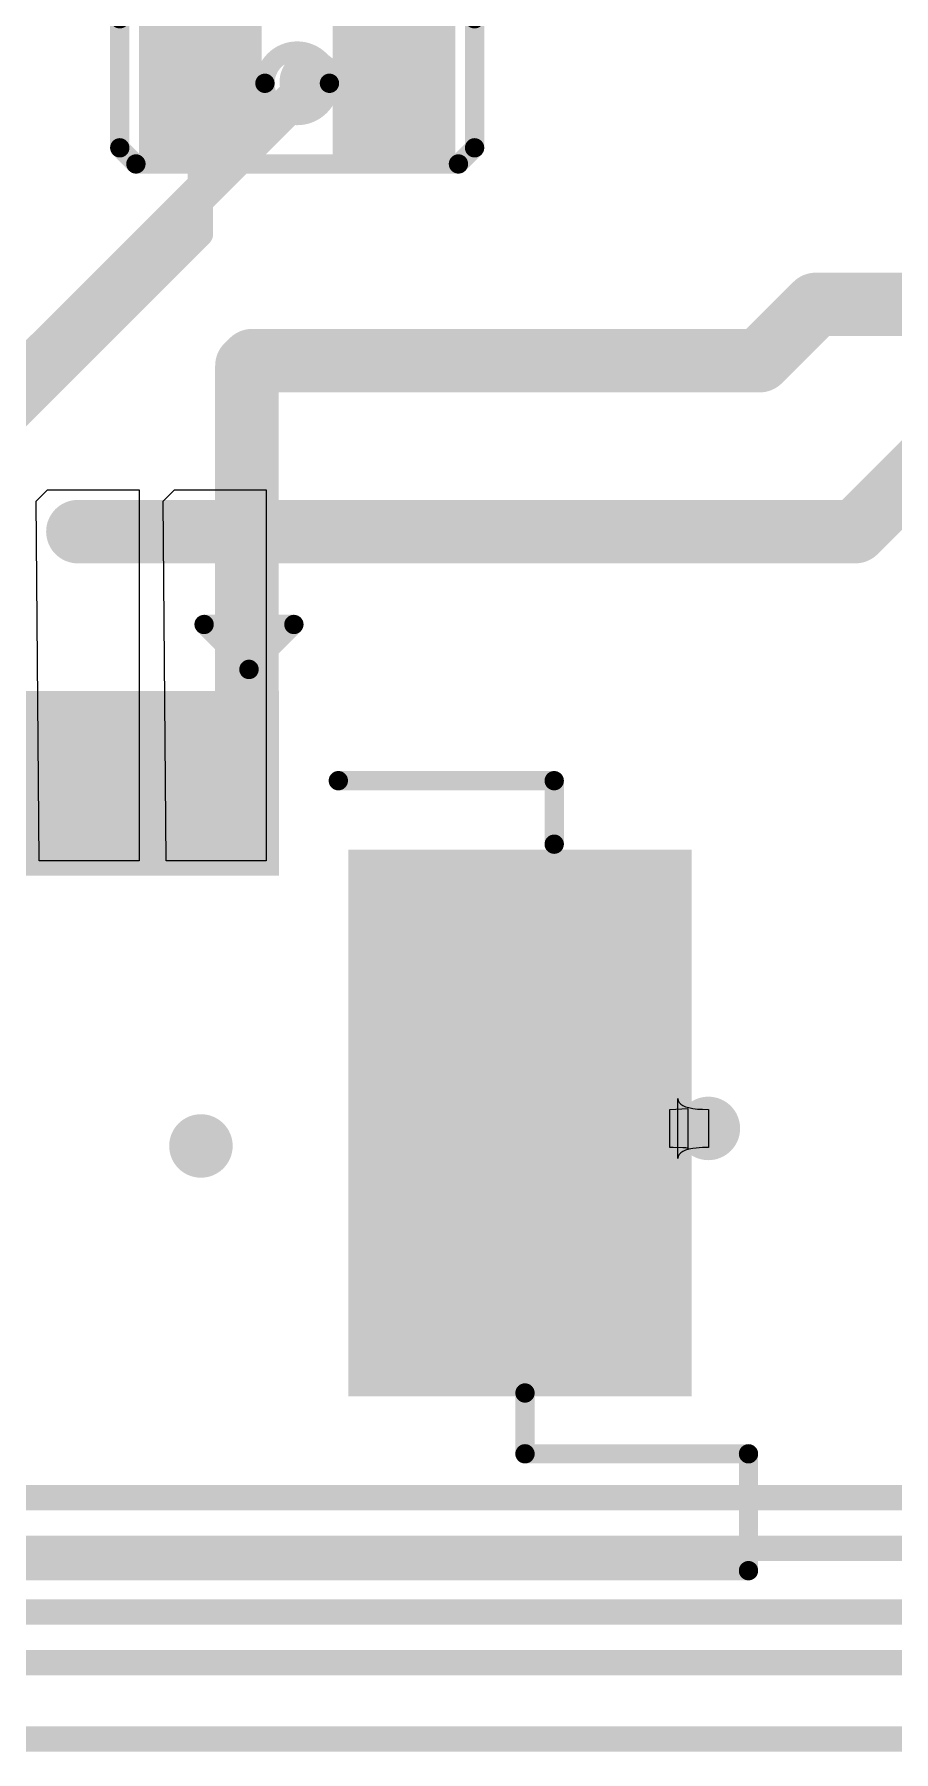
# Model space of a CAD drawing. Extents: x 244 to 457, y 184 to 319.
# Drawn here: x 362.98 to 369.75, y 235.1 to 248.62 of the extents above; entities that cross this region are included whole.
import ezdxf

# ---------------------------------------------------------------- set-up
doc = ezdxf.new("R2010")
doc.units = 0
doc.layers.get('0').update_dxf_attribs({"linetype": 'CONTINUOUS'})
for name, color, linetype in [('BOTTOMLAYER', 5, 'CONTINUOUS'), ('MULTILAYER', 9, 'CONTINUOUS'), ('TOPLAYER', 1, 'CONTINUOUS'), ('TOPOVERLAY', 2, 'CONTINUOUS'), ('TOPPASTE', 8, 'CONTINUOUS'), ('TOPSOLDER', 216, 'CONTINUOUS'), ('VIAHOLELAYER', 16, 'CONTINUOUS')]:
    doc.layers.add(name, color=color, linetype=linetype)

# ---------------------------------------------------------------- blocks, each defined once
blk = doc.blocks.new('C0603_2')
at = {"layer": 'TOPLAYER'}
for points in [[(-1.143, 0.508), (-1.143, -0.508), (-0.381, 0.508), (-0.381, -0.508)], [(0.381, 0.508), (0.381, -0.508), (1.143, 0.508), (1.143, -0.508)]]:
    blk.add_solid(points, dxfattribs=at)
at = {"layer": 'TOPOVERLAY', "const_width": 0.152}
for points in [[(-1.27, 0.635), (-1.397, 0.508)], [(1.27, 0.635), (-1.27, 0.635)], [(1.397, 0.508), (1.27, 0.635)], [(-1.397, 0.508), (-1.397, -0.508)], [(1.397, 0.508), (1.397, -0.508)], [(-1.27, -0.635), (-1.397, -0.508)], [(1.397, -0.508), (1.27, -0.635)], [(1.27, -0.635), (-1.27, -0.635)]]:
    blk.add_lwpolyline(points, dxfattribs=at)
at = {"layer": 'TOPOVERLAY'}
for points, const_width in [([(-1.308, 0.635, 1), (-1.232, 0.635, 1)], 0.0762), ([(-1.308, 0.635, 1), (-1.232, 0.635, 1)], 0.0762), ([(1.232, 0.635, 1), (1.308, 0.635, 1)], 0.0762), ([(1.232, 0.635, 1), (1.308, 0.635, 1)], 0.0762), ([(-1.435, 0.508, 1), (-1.359, 0.508, 1)], 0.0762), ([(-1.435, 0.508, 1), (-1.359, 0.508, 1)], 0.0762), ([(1.359, 0.508, 1), (1.435, 0.508, 1)], 0.0762), ([(1.359, 0.508, 1), (1.435, 0.508, 1)], 0.0762), ([(0.254, 0, 1), (-0.254, 0, 1)], 0.152), ([(-0.292, 0, 1), (-0.216, 0, 1)], 0.0762), ([(0.216, 0, 1), (0.292, 0, 1)], 0.0762), ([(-1.435, -0.508, 1), (-1.359, -0.508, 1)], 0.0762), ([(-1.435, -0.508, 1), (-1.359, -0.508, 1)], 0.0762), ([(1.359, -0.508, 1), (1.435, -0.508, 1)], 0.0762), ([(1.359, -0.508, 1), (1.435, -0.508, 1)], 0.0762), ([(-1.308, -0.635, 1), (-1.232, -0.635, 1)], 0.0762), ([(-1.308, -0.635, 1), (-1.232, -0.635, 1)], 0.0762), ([(1.232, -0.635, 1), (1.308, -0.635, 1)], 0.0762), ([(1.232, -0.635, 1), (1.308, -0.635, 1)], 0.0762)]:
    blk.add_lwpolyline(points, format="xyb", close=True, dxfattribs=dict(at, const_width=const_width))
at = {"layer": 'TOPPASTE'}
for points in [[(-1.143, 0.508), (-1.143, -0.508), (-0.381, 0.508), (-0.381, -0.508)], [(0.381, 0.508), (0.381, -0.508), (1.143, 0.508), (1.143, -0.508)]]:
    blk.add_solid(points, dxfattribs=at)
at = {"layer": 'TOPSOLDER'}
for points in [[(-1.245, 0.61), (-1.245, -0.61), (-0.279, 0.61), (-0.279, -0.61)], [(0.279, 0.61), (0.279, -0.61), (1.245, 0.61), (1.245, -0.61)]]:
    blk.add_solid(points, dxfattribs=at)
blk = doc.blocks.new('FPC50_39')
at = {"layer": 'TOPLAYER'}
for points in [[(-13.15, -0.713), (-13.15, 3.387), (-15.65, -0.713), (-15.65, 3.387)], [(-12.1, -1.963), (-12.1, -0.713), (-12.4, -1.963), (-12.4, -0.713)], [(-11.6, -1.963), (-11.6, -0.713), (-11.9, -1.963), (-11.9, -0.713)], [(-11.1, -1.963), (-11.1, -0.713), (-11.4, -1.963), (-11.4, -0.713)], [(-10.6, -1.963), (-10.6, -0.713), (-10.9, -1.963), (-10.9, -0.713)]]:
    blk.add_solid(points, dxfattribs=at)
at = {"layer": 'TOPOVERLAY', "const_width": 0.152}
for points in [[(16.2, 4.862), (-16.2, 4.862)], [(-16.2, 4.862), (-16.2, 3.942)], [(-14.44, 3.942), (-16.2, 3.942)], [(-14.44, 3.942), (-14.44, 3.463)], [(-14.67, -0.858), (-14.67, -1.358)], [(-12.97, -1.358), (-14.67, -1.358)], [(-12.266, -2.234), (-12.62, -2.588)], [(-11.913, -2.588), (-12.266, -2.234)], [(-11.913, -2.588), (-12.62, -2.588)]]:
    blk.add_lwpolyline(points, dxfattribs=at)
at = {"layer": 'TOPOVERLAY', "const_width": 0.0762}
for points in [[(-16.238, 4.862, 1), (-16.162, 4.862, 1)], [(-16.238, 4.862, 1), (-16.162, 4.862, 1)], [(-16.238, 3.942, 1), (-16.162, 3.942, 1)], [(-16.238, 3.942, 1), (-16.162, 3.942, 1)], [(-14.478, 3.942, 1), (-14.402, 3.942, 1)], [(-14.478, 3.942, 1), (-14.402, 3.942, 1)], [(-14.478, 3.463, 1), (-14.402, 3.463, 1)], [(-14.708, -0.858, 1), (-14.632, -0.858, 1)], [(-14.708, -1.358, 1), (-14.632, -1.358, 1)], [(-14.708, -1.358, 1), (-14.632, -1.358, 1)], [(-13.008, -1.358, 1), (-12.932, -1.358, 1)], [(-12.305, -2.234, 1), (-12.228, -2.234, 1)], [(-12.305, -2.234, 1), (-12.228, -2.234, 1)], [(-12.658, -2.588, 1), (-12.582, -2.588, 1)], [(-12.658, -2.588, 1), (-12.582, -2.588, 1)], [(-11.951, -2.588, 1), (-11.875, -2.588, 1)], [(-11.951, -2.588, 1), (-11.875, -2.588, 1)]]:
    blk.add_lwpolyline(points, format="xyb", close=True, dxfattribs=at)
at = {"layer": 'TOPPASTE'}
for points in [[(-13.15, -0.713), (-13.15, 3.387), (-15.65, -0.713), (-15.65, 3.387)], [(-12.1, -1.963), (-12.1, -0.713), (-12.4, -1.963), (-12.4, -0.713)], [(-11.6, -1.963), (-11.6, -0.713), (-11.9, -1.963), (-11.9, -0.713)], [(-11.1, -1.963), (-11.1, -0.713), (-11.4, -1.963), (-11.4, -0.713)], [(-10.6, -1.963), (-10.6, -0.713), (-10.9, -1.963), (-10.9, -0.713)]]:
    blk.add_solid(points, dxfattribs=at)
at = {"layer": 'TOPSOLDER'}
for points in [[(-13.048, -0.814), (-13.048, 3.489), (-15.752, -0.814), (-15.752, 3.489)], [(-11.998, -2.064), (-11.998, -0.611), (-12.502, -2.064), (-12.502, -0.611)], [(-11.498, -2.064), (-11.498, -0.611), (-12.002, -2.064), (-12.002, -0.611)], [(-10.998, -2.064), (-10.998, -0.611), (-11.502, -2.064), (-11.502, -0.611)], [(-10.498, -2.064), (-10.498, -0.611), (-11.002, -2.064), (-11.002, -0.611)]]:
    blk.add_solid(points, dxfattribs=at)

msp = doc.modelspace()

# ---------------------------------------------------------------- linework, layer by layer
at = {"layer": 'BOTTOMLAYER'}
for points, const_width in [([(361.84, 244.925), (365.162, 248.246)], 0.3), ([(368.692, 246.052), (369.135, 246.495)], 0.5), ([(369.135, 246.495), (388.43, 246.495)], 0.5), ([(364.696, 246.052), (368.692, 246.052)], 0.5), ([(369.446, 244.706), (370.114, 245.374)], 0.5), ([(363.324, 244.706), (369.446, 244.706)], 0.5)]:
    msp.add_lwpolyline(points, dxfattribs=dict(at, const_width=const_width))
for points, const_width in [([(365.037, 248.246, 1), (365.287, 248.246, 1)], 0.25), ([(365.087, 248.246, 1), (365.237, 248.246, 1)], 0.15), ([(369.01, 246.495, 1), (369.26, 246.495, 1)], 0.25), ([(369.01, 246.495, 1), (369.26, 246.495, 1)], 0.25), ([(364.571, 246.052, 1), (364.821, 246.052, 1)], 0.25), ([(364.571, 246.052, 1), (364.821, 246.052, 1)], 0.25), ([(368.567, 246.052, 1), (368.817, 246.052, 1)], 0.25), ([(368.567, 246.052, 1), (368.817, 246.052, 1)], 0.25), ([(363.199, 244.706, 1), (363.449, 244.706, 1)], 0.25), ([(363.199, 244.706, 1), (363.449, 244.706, 1)], 0.25), ([(369.321, 244.706, 1), (369.571, 244.706, 1)], 0.25), ([(369.321, 244.706, 1), (369.571, 244.706, 1)], 0.25), ([(368.164, 240.007, 1), (368.414, 240.007, 1)], 0.25), ([(364.168, 239.869, 1), (364.418, 239.869, 1)], 0.25)]:
    msp.add_lwpolyline(points, format="xyb", close=True, dxfattribs=dict(at, const_width=const_width))
at = {"layer": 'MULTILAYER', "const_width": 0.25}
for points in [[(365.037, 248.246, 1), (365.287, 248.246, 1)], [(364.571, 246.052, 1), (364.821, 246.052, 1)], [(363.199, 244.706, 1), (363.449, 244.706, 1)], [(368.164, 240.007, 1), (368.414, 240.007, 1)], [(364.168, 239.869, 1), (364.418, 239.869, 1)]]:
    msp.add_lwpolyline(points, format="xyb", close=True, dxfattribs=at)
at = {"layer": 'TOPLAYER'}
for p, q in [((362.995, 244.946), (363.084, 245.036)), ((363.084, 245.036), (363.807, 245.036)), ((363.807, 245.036), (363.807, 242.115)), ((363.995, 244.946), (364.084, 245.036)), ((364.084, 245.036), (364.807, 245.036)), ((364.807, 245.036), (364.807, 242.115)), ((363.019, 242.115), (362.995, 244.946)), ((364.019, 242.115), (363.995, 244.946)), ((363.807, 242.115), (363.019, 242.115)), ((364.807, 242.115), (364.019, 242.115)), ((367.986, 240.157), (368.128, 240.164)), ((367.986, 239.857), (367.986, 240.157)), ((368.049, 239.77), (368.049, 240.243)), ((368.049, 240.243), (368.052, 240.227)), ((368.052, 240.227), (368.059, 240.212)), ((368.059, 240.212), (368.071, 240.199)), ((368.071, 240.199), (368.087, 240.188)), ((368.087, 240.188), (368.109, 240.178)), ((368.109, 240.178), (368.135, 240.171)), ((368.128, 240.164), (368.128, 239.849)), ((368.135, 240.171), (368.167, 240.164)), ((368.167, 240.164), (368.203, 240.16)), ((368.203, 240.16), (368.243, 240.158)), ((368.243, 240.158), (368.289, 240.157)), ((368.289, 240.157), (368.289, 239.857)), ((368.012, 239.857), (367.986, 239.857)), ((368.089, 239.855), (368.012, 239.857)), ((368.052, 239.786), (368.049, 239.77)), ((368.059, 239.801), (368.052, 239.786)), ((368.071, 239.814), (368.059, 239.801)), ((368.087, 239.825), (368.071, 239.814)), ((368.109, 239.835), (368.087, 239.825)), ((368.112, 239.853), (368.089, 239.855)), ((368.135, 239.843), (368.109, 239.835)), ((368.12, 239.852), (368.112, 239.853)), ((368.125, 239.851), (368.12, 239.852)), ((368.128, 239.849), (368.125, 239.851)), ((368.167, 239.849), (368.135, 239.843)), ((368.243, 239.856), (368.167, 239.849)), ((368.289, 239.857), (368.243, 239.856))]:
    msp.add_line(p, q, dxfattribs=at)
for points, const_width in [([(365.037, 248.246, 1), (365.287, 248.246, 1)], 0.25), ([(365.087, 248.246, 1), (365.237, 248.246, 1)], 0.15), ([(365.728, 248.246, 1), (365.878, 248.246, 1)], 0.15), ([(365.728, 248.246, 1), (365.878, 248.246, 1)], 0.15), ([(364.239, 248.236, 1), (364.339, 248.236, 1)], 0.1), ([(365.738, 248.236, 1), (365.888, 248.236, 1)], 0.15), ([(364.239, 247.049, 1), (364.339, 247.049, 1)], 0.1), ([(364.239, 247.049, 1), (364.339, 247.049, 1)], 0.1), ([(364.53, 246.012, 1), (364.78, 246.012, 1)], 0.25), ([(364.53, 246.012, 1), (364.78, 246.012, 1)], 0.25), ([(364.571, 246.052, 1), (364.821, 246.052, 1)], 0.25), ([(364.571, 246.052, 1), (364.821, 246.052, 1)], 0.25), ([(363.199, 244.706, 1), (363.449, 244.706, 1)], 0.25), ([(364.53, 242.725, 1), (364.78, 242.725, 1)], 0.25), ([(366.73, 240.05, 1), (366.88, 240.05, 1)], 0.15), ([(366.773, 240.007, 1), (366.923, 240.007, 1)], 0.15), ([(366.773, 240.007, 1), (366.923, 240.007, 1)], 0.15), ([(368.164, 240.007, 1), (368.414, 240.007, 1)], 0.25), ([(368.214, 240.007, 1), (368.364, 240.007, 1)], 0.15), ([(364.168, 239.869, 1), (364.418, 239.869, 1)], 0.25)]:
    msp.add_lwpolyline(points, format="xyb", close=True, dxfattribs=dict(at, const_width=const_width))
for points, const_width in [([(365.162, 248.246), (365.803, 248.246)], 0.3), ([(365.803, 248.246), (365.813, 248.236)], 0.3), ([(364.289, 247.049), (364.289, 248.236)], 0.2), ([(362.155, 244.915), (364.289, 247.049)], 0.2), ([(364.655, 246.012), (364.696, 246.052)], 0.5), ([(364.655, 242.725), (364.655, 246.012)], 0.5), ([(366.805, 240.05), (366.848, 240.007)], 0.3), ([(366.848, 240.007), (368.289, 240.007)], 0.3), ([(328.283, 237.1), (374.982, 237.1)], 0.2), ([(328.023, 236.7), (375.116, 236.7)], 0.2), ([(327.837, 236.2), (375.167, 236.2)], 0.2), ([(327.526, 235.8), (375.301, 235.8)], 0.2), ([(343.156, 235.2), (375.408, 235.2)], 0.2)]:
    msp.add_lwpolyline(points, dxfattribs=dict(at, const_width=const_width))
at = {"layer": 'VIAHOLELAYER', "const_width": 0.15}
for points in [[(365.087, 248.246, 1), (365.237, 248.246, 1)], [(364.621, 246.052, 1), (364.771, 246.052, 1)], [(363.249, 244.706, 1), (363.399, 244.706, 1)], [(368.214, 240.007, 1), (368.364, 240.007, 1)], [(364.218, 239.869, 1), (364.368, 239.869, 1)]]:
    msp.add_lwpolyline(points, format="xyb", close=True, dxfattribs=at)

# ---------------------------------------------------------------- block references
at = {"rotation": 180}
for name, p in [('C0603_2', (365.051, 248.236)), ('FPC50_39', (352.405, 241.387))]:
    msp.add_blockref(name, p, dxfattribs=at)

doc.saveas('drawing.dxf')
